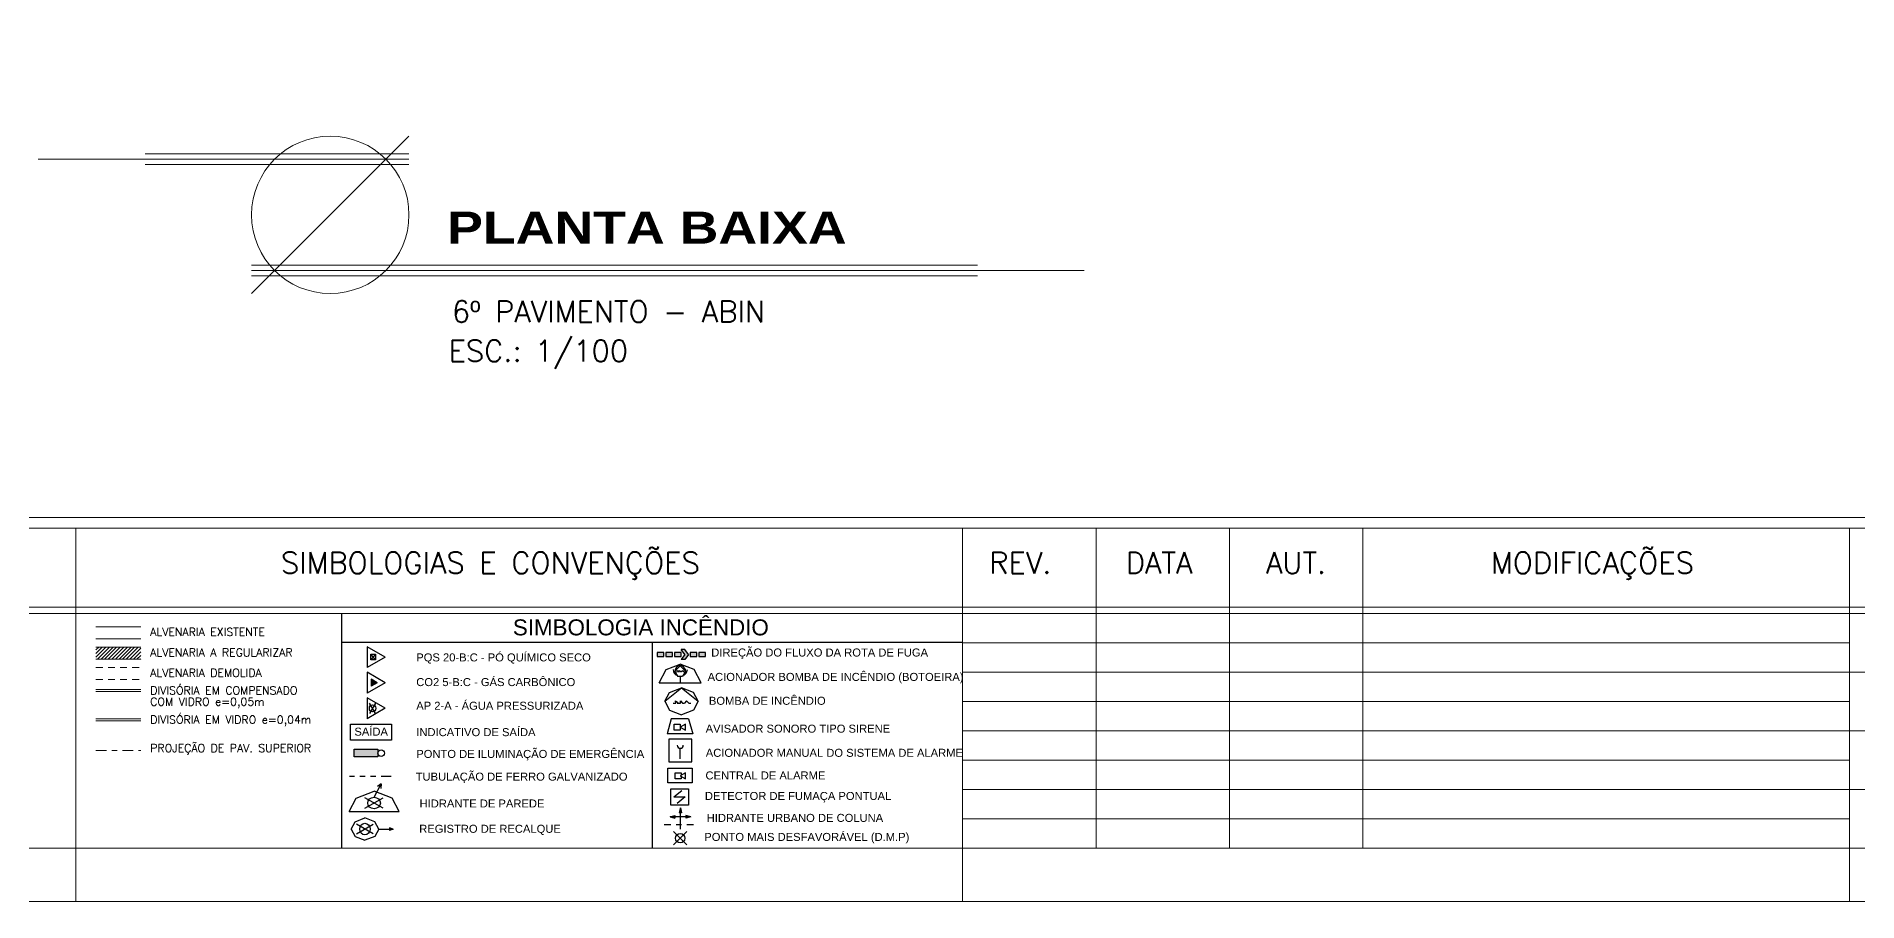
# Model space of a CAD drawing. Header units: millimetres. Extents: x 521 to 1055, y 261 to 520.
# Drawn here: x 563.24 to 597.37, y 261.32 to 277.54 of the extents above; entities that cross this region are included whole.
import ezdxf

# ---------------------------------------------------------------- set-up
doc = ezdxf.new("R2010")
doc.units = ezdxf.units.MM
for name, pattern in [('BORDER', [44.45, 12.7, -6.35, 12.7, -6.35, 0, -6.35]), ('CONTINU', [0]), ('DASHDOT', [1, 0.5, -0.25, 0, -0.25]), ('DIVIDE2', [15.875, 6.35, -3.175, 0, -3.175, 0, -3.175]), ('HIDDEN', [9.525, 6.35, -3.175])]:
    doc.linetypes.add(name, pattern=pattern)
doc.layers.add('0.1', color=8, linetype='Continuous', lineweight=13)
doc.layers.add('ppci', color=8, linetype='Continuous')
doc.styles.add('80X50', font='romans.shx')
doc.styles.add('ARCHISTUDIOPADRÃO', font='arial.ttf', dxfattribs={"height": 0.02})
doc.styles.add('ROMANS', font='romans')
doc.styles.add('SANSSERIFBOLD', font='sasb____.pfb', dxfattribs={"width": 1.2, "height": 0.6})
doc.styles.get("Standard").update_dxf_attribs({"font": 'romans.shx'})
doc.styles.add('STYLE1', font='sanss___.ttf')

# ---------------------------------------------------------------- blocks, each defined once
blk = doc.blocks.new('TITU-2')
at = {"color": 1}
for p, q in [((0.01475, 0.01475), (-0.01475, -0.01475)), ((-0.03471, 0.01043), (-0.05471, 0.01043)), ((0.01475, 0.01143), (-0.03471, 0.01143)), ((0.01475, 0.00943), (-0.03471, 0.00943)), ((-0.01475, -0.00943), (0.1213, -0.00943)), ((-0.01475, -0.01143), (0.1213, -0.01143)), ((0.1413, -0.01043), (0.1213, -0.01043))]:
    blk.add_line(p, q, dxfattribs=at)
at = {"color": 7}
for p, q in [((0.01475, 0.01043), (-0.03471, 0.01043)), ((-0.01475, -0.01043), (0.1213, -0.01043))]:
    blk.add_line(p, q, dxfattribs=at)
at = {"color": 1}
blk.add_circle((0, 0), 0.01475, dxfattribs=at)
at = {"color": 4}
blk.add_text('ESC.:', height=0.004, dxfattribs=at).set_placement((0.02216, -0.02752))
at = {"color": 8, "style": 'SANSSERIFBOLD', "width": 1.2}
blk.add_attdef('FACHADA', (0.0219, -0.0054), '', height=0.006, dxfattribs=at)
at = {"color": 4}
for tag, p in [('FACHADA', (0.0228, -0.02014)), ('0/0', (0.03834, -0.02752))]:
    blk.add_attdef(tag, p, '', height=0.004, dxfattribs=at)

msp = doc.modelspace()

# ---------------------------------------------------------------- hatches: boundary and pattern name
at = {"layer": '0.1'}
h = msp.add_hatch(dxfattribs=at)
h.set_pattern_fill('ANSI31', color=8, scale=0.015, style=0)
h.set_pattern_definition([(45, (140.994853, -64.24278), (-0.0336759605, 0.0336759605), [])])
h.paths.add_polyline_path([(565.1968, 266.09026), (564.35616, 266.09026), (564.35616, 265.86526), (565.1968, 265.86526)])
at = {"layer": 'ppci', "linetype": 'Continuous'}
h = msp.add_hatch(color=10, dxfattribs=at)
h.paths.add_polyline_path([(575.00031, 265.91254), (575.00031, 265.99185), (574.87686, 265.99185), (574.87686, 265.91254)])
h.paths.add_polyline_path([(575.03878, 265.99185), (575.03878, 265.91254), (575.16224, 265.91254), (575.16224, 265.99185)])
h.paths.add_polyline_path([(575.20071, 265.91254), (575.32416, 265.91254), (575.32416, 265.99185), (575.20071, 265.99185)])
h.paths.add_polyline_path([(575.39105, 266.04341), (575.32597, 266.04341), (575.3948, 265.95219), (575.32597, 265.86098), (575.39105, 265.86098), (575.45987, 265.95219)])
h.paths.add_polyline_path([(575.49501, 265.99185), (575.49501, 265.91254), (575.61847, 265.91254), (575.61847, 265.99185)])
h.paths.add_polyline_path([(575.78039, 265.99185), (575.65694, 265.99185), (575.65694, 265.91254), (575.78039, 265.91254)])
at = {"layer": 'ppci'}
for points in [[(569.63014, 265.42371), (569.51739, 265.4888), (569.51739, 265.35861)], [(569.64213, 264.03368), (569.64213, 264.17617), (569.1936, 264.17617), (569.1936, 264.03368)]]:
    msp.add_hatch(color=10, dxfattribs=at).paths.add_polyline_path(points)
h = msp.add_hatch(color=10, dxfattribs=at)
h.paths.add_polyline_path([(575.20566, 262.90959), (575.20566, 262.9323), (575.11549, 262.90959)])
h.paths.add_polyline_path([(575.11549, 262.90959), (575.20566, 262.88689), (575.20566, 262.90959)])
h = msp.add_hatch(color=10, dxfattribs=at)
h.paths.add_polyline_path([(575.30914, 262.9865), (575.33185, 262.9865), (575.30914, 263.07667)])
h.paths.add_polyline_path([(575.30914, 263.07667), (575.28644, 262.9865), (575.30914, 262.9865)])
h = msp.add_hatch(color=10, dxfattribs=at)
h.paths.add_polyline_path([(575.41263, 262.90959), (575.41263, 262.9323), (575.5028, 262.90959)])
h.paths.add_polyline_path([(575.5028, 262.90959), (575.41263, 262.88689), (575.41263, 262.90959)])
at = {"layer": 'ppci', "linetype": 'Continuous'}
h = msp.add_hatch(color=10, dxfattribs=at)
h.paths.add_polyline_path([(569.92918, 262.68017), (569.85819, 262.70611), (569.85819, 262.68017)])
h.paths.add_polyline_path([(569.92918, 262.68017), (569.85819, 262.68017), (569.85819, 262.65424)])

# ---------------------------------------------------------------- linework, layer by layer
at = {"layer": '0.1', "color": 8}
for p, q in [((563.97941, 268.32093), (563.97941, 261.32093)), ((580.59941, 268.32093), (580.59941, 261.32093)), ((583.09941, 268.32093), (583.09941, 262.32093)), ((585.59941, 268.32093), (585.59941, 262.32093)), ((588.09941, 268.32093), (588.09941, 262.32093)), ((597.21941, 268.32093), (597.21941, 261.32093)), ((547.35941, 266.84093), (597.21941, 266.84093)), ((547.35941, 266.72093), (597.21941, 266.72093)), ((597.21941, 266.84093), (630.35941, 266.84093)), ((597.21941, 266.72093), (630.35941, 266.72093)), ((580.59941, 266.17093), (597.21941, 266.17093)), ((580.59941, 265.62093), (630.35941, 265.62093)), ((580.59941, 265.07093), (597.21941, 265.07093)), ((580.59941, 264.52093), (630.35941, 264.52093)), ((580.59941, 263.97093), (597.21941, 263.97093)), ((580.59941, 263.42093), (630.35941, 263.42093)), ((580.59941, 262.87093), (597.21941, 262.87093))]:
    msp.add_line(p, q, dxfattribs=at)
at = {"layer": '0.1', "color": 8, "linetype": 'CONTINU', "lineweight": -2}
for p, q in [((568.96279, 262.32093), (568.96279, 266.72093)), ((580.59941, 266.17879), (568.96279, 266.17879)), ((574.7811, 266.17879), (574.7811, 262.32093))]:
    msp.add_line(p, q, dxfattribs=at)
at = {"layer": '0.1', "color": 7}
for p, q in [((564.35616, 266.47294), (565.1968, 266.47294)), ((564.35616, 266.24794), (565.1968, 266.24794)), ((564.35616, 266.09026), (565.1968, 266.09026)), ((564.35616, 265.86526), (565.1968, 265.86526))]:
    msp.add_line(p, q, dxfattribs=at)
at = {"layer": '0.1', "color": 8, "linetype": 'HIDDEN', "ltscale": 0.02}
for p, q in [((564.35616, 265.70757), (565.1968, 265.70757)), ((564.35616, 265.48257), (565.1968, 265.48257))]:
    msp.add_line(p, q, dxfattribs=at)
at = {"layer": '0.1', "color": 8, "linetype": 'Continuous', "ltscale": 0.02}
for p, q in [((564.35616, 265.2949), (565.1968, 265.2949)), ((564.35616, 265.2574), (565.1968, 265.2574)), ((564.35616, 264.747), (565.1968, 264.747)), ((564.35616, 264.7095), (565.1968, 264.7095))]:
    msp.add_line(p, q, dxfattribs=at)
at = {"layer": '0.1', "color": 8, "linetype": 'DASHDOT', "ltscale": 0.4}
msp.add_line((564.35616, 264.15615), (565.1968, 264.15615), dxfattribs=at)
at = {"layer": '0.1', "color": 8}
for points in [[(646.97941, 345.32093), (520.77502, 345.32093), (520.77502, 261.32093), (646.97941, 261.32093)], [(523.27502, 262.32093), (523.27502, 344.32093), (645.97941, 344.32093), (645.97941, 262.32093)]]:
    msp.add_lwpolyline(points, close=True, dxfattribs=at)
msp.add_lwpolyline([(630.15941, 343.12093, 0.41421356), (629.15941, 344.12093), (524.47502, 344.12093, 0.41421356), (523.47502, 343.12093), (523.47502, 269.52093, 0.41421356), (524.47502, 268.52093), (629.15941, 268.52093, 0.41421356), (630.15941, 269.52093)], format="xyb", close=True, dxfattribs=at)
msp.add_lwpolyline([(523.27502, 268.32093), (645.97941, 268.32093)], dxfattribs=at)
at = {"layer": 'ppci', "color": 10, "linetype": 'Continuous'}
for p, q in [((569.44239, 266.09824), (569.44239, 265.70824)), ((569.78014, 265.90324), (569.44239, 266.09824)), ((569.78014, 265.90324), (569.44239, 265.70824)), ((575.3948, 265.95219), (575.32597, 266.04341)), ((575.39105, 266.04341), (575.32597, 266.04341)), ((575.3948, 265.95219), (575.32597, 265.86098)), ((575.45987, 265.95219), (575.39105, 266.04341)), ((575.45987, 265.95219), (575.39105, 265.86098)), ((569.44239, 265.61871), (569.44239, 265.22871)), ((569.78014, 265.42371), (569.44239, 265.61871)), ((574.91262, 265.42056), (575.04332, 265.67152)), ((575.04332, 265.67152), (575.30589, 265.77369)), ((575.56847, 265.67152), (575.30589, 265.77369)), ((575.39105, 265.86098), (575.32597, 265.86098)), ((575.69917, 265.42056), (575.56847, 265.67152)), ((569.78014, 265.42371), (569.44239, 265.22871)), ((569.51739, 265.4888), (569.51739, 265.35861)), ((569.63014, 265.42371), (569.51739, 265.4888)), ((569.63014, 265.42371), (569.51739, 265.35861)), ((574.91262, 265.42056), (575.69917, 265.42056)), ((575.01862, 265.07494), (575.10557, 265.2419)), ((575.10557, 265.2419), (575.33015, 265.32929)), ((575.55474, 265.2419), (575.33015, 265.32929)), ((575.64168, 265.07494), (575.55474, 265.2419)), ((569.44239, 265.13917), (569.44239, 264.74917)), ((569.78014, 264.94417), (569.44239, 265.13917)), ((569.78014, 264.94417), (569.44239, 264.74917)), ((575.01862, 265.07494), (575.10557, 264.90798)), ((575.10557, 264.90798), (575.33015, 264.82059)), ((575.55474, 264.90798), (575.33015, 264.82059)), ((575.64168, 265.07494), (575.55474, 264.90798)), ((575.13993, 264.74781), (575.05965, 264.46393)), ((575.46105, 264.74781), (575.13993, 264.74781)), ((575.46105, 264.74781), (575.54133, 264.46393)), ((575.54133, 264.46393), (575.05965, 264.46393)), ((575.30815, 263.99451), (575.30815, 264.19489)), ((569.56888, 263.27656), (569.70182, 263.52622)), ((569.70182, 263.52622), (569.63266, 263.47609)), ((569.70182, 263.52622), (569.69883, 263.44085)), ((569.10061, 263.00738), (569.23131, 263.25834)), ((569.23131, 263.25834), (569.56888, 263.3897)), ((569.39842, 263.07029), (569.73947, 263.2672)), ((569.73898, 263.07051), (569.39851, 263.26707)), ((569.90646, 263.25834), (569.56888, 263.3897)), ((570.03715, 263.00738), (569.90646, 263.25834)), ((575.18968, 263.28222), (575.33854, 263.40414)), ((575.18968, 263.28222), (575.40077, 263.28222)), ((575.40077, 263.28222), (575.25192, 263.16029)), ((569.10061, 263.00738), (570.03715, 263.00738)), ((569.14034, 262.68017), (569.21227, 262.81829)), ((569.21227, 262.81829), (569.39806, 262.89059)), ((569.58385, 262.81829), (569.39806, 262.89059)), ((569.65578, 262.68017), (569.58385, 262.81829)), ((569.14034, 262.68017), (569.21227, 262.54205)), ((569.21227, 262.54205), (569.39806, 262.46976)), ((569.24287, 262.5906), (569.55323, 262.76979)), ((569.55278, 262.5908), (569.24296, 262.76968)), ((569.58385, 262.54205), (569.39806, 262.46976)), ((569.65578, 262.68017), (569.58385, 262.54205)), ((569.65578, 262.68017), (569.92918, 262.68017)), ((569.92918, 262.68017), (569.85819, 262.70611)), ((569.85819, 262.70611), (569.85819, 262.65424)), ((569.92918, 262.68017), (569.85819, 262.65424))]:
    msp.add_line(p, q, dxfattribs=at)
at = {"layer": 'ppci', "color": 10}
for p, q in [((569.5938, 265.95662), (569.50932, 265.84987)), ((569.5938, 265.84987), (569.50932, 265.95662)), ((575.30589, 265.74314), (575.20586, 265.64311)), ((575.20586, 265.64311), (575.26422, 265.54307)), ((575.23413, 265.63577), (575.25707, 265.63577)), ((575.25707, 265.63577), (575.25227, 265.65494)), ((575.25227, 265.65494), (575.27012, 265.64434)), ((575.34757, 265.54307), (575.26422, 265.54307)), ((575.27012, 265.64434), (575.26699, 265.63577)), ((575.26699, 265.63577), (575.295, 265.63577)), ((575.295, 265.63577), (575.295, 265.65494)), ((575.295, 265.65494), (575.31223, 265.63577)), ((575.40593, 265.64311), (575.30589, 265.74314)), ((575.30589, 265.54307), (575.30589, 265.42056)), ((575.31223, 265.63577), (575.32993, 265.63577)), ((575.34717, 265.65494), (575.32993, 265.63577)), ((575.34717, 265.65494), (575.3644, 265.63577)), ((575.40593, 265.64311), (575.34757, 265.54307)), ((575.3644, 265.63577), (575.38189, 265.63577)), ((575.01862, 265.07494), (575.33015, 265.32929)), ((575.33015, 265.32929), (575.64168, 265.07494)), ((569.59601, 264.84946), (569.48661, 265.03893)), ((569.59589, 265.03866), (569.48668, 264.84951)), ((575.17576, 265.04317), (575.22674, 265.04317)), ((575.21608, 265.08576), (575.25575, 265.06219)), ((575.22674, 265.04317), (575.21608, 265.08576)), ((575.25575, 265.06219), (575.24878, 265.04317)), ((575.24878, 265.04317), (575.31104, 265.04317)), ((575.31104, 265.04317), (575.31104, 265.08576)), ((575.31104, 265.08576), (575.34933, 265.04317)), ((575.34933, 265.04317), (575.38867, 265.04317)), ((575.42696, 265.08576), (575.38867, 265.04317)), ((575.42696, 265.08576), (575.46525, 265.04317)), ((575.46525, 265.04317), (575.50412, 265.04317)), ((575.40753, 264.64505), (575.30625, 264.58869)), ((575.30625, 264.58869), (575.40753, 264.53234)), ((575.40753, 264.53234), (575.40753, 264.64505)), ((575.40733, 263.73249), (575.30605, 263.67613)), ((575.30605, 263.67613), (575.40733, 263.61978)), ((575.40733, 263.61978), (575.40733, 263.73249)), ((575.11549, 262.90959), (575.20566, 262.9323)), ((575.5028, 262.90959), (575.11549, 262.90959)), ((575.11549, 262.90959), (575.20566, 262.88689)), ((575.20566, 262.9323), (575.20566, 262.88689)), ((575.30914, 263.07667), (575.28644, 262.9865)), ((575.33185, 262.9865), (575.28644, 262.9865)), ((575.30914, 262.6785), (575.30914, 263.07667)), ((575.30914, 263.07667), (575.33185, 262.9865)), ((575.5028, 262.90959), (575.41263, 262.9323)), ((575.41263, 262.9323), (575.41263, 262.88689)), ((575.5028, 262.90959), (575.41263, 262.88689)), ((575.4299, 262.38471), (575.18183, 262.63279)), ((575.18183, 262.38471), (575.4299, 262.63279))]:
    msp.add_line(p, q, dxfattribs=at)
at = {"layer": 'ppci', "color": 12, "linetype": 'DIVIDE2', "ltscale": 0.03}
msp.add_line((569.89, 263.66715), (569.10906, 263.66715), dxfattribs=at)
at = {"layer": 'ppci', "color": 10, "linetype": 'DASHDOT', "ltscale": 0.25}
msp.add_line((575.00374, 262.76309), (575.61454, 262.76309), dxfattribs=at)
at = {"layer": 'ppci', "color": 10}
for points in [[(569.50932, 265.95662), (569.5938, 265.95662), (569.5938, 265.84987), (569.50932, 265.84987)], [(575.19345, 264.64505), (575.30625, 264.64505), (575.30625, 264.53234), (575.19345, 264.53234)], [(569.1936, 264.03368), (569.1936, 264.17617), (569.64213, 264.17617), (569.64213, 264.03368)]]:
    msp.add_lwpolyline(points, close=True, dxfattribs=at)
at = {"layer": 'ppci', "color": 10, "linetype": 'Continuous'}
for points in [[(575.00031, 265.99185), (574.87686, 265.99185), (574.87686, 265.91254), (575.00031, 265.91254)], [(575.16224, 265.99185), (575.03878, 265.99185), (575.03878, 265.91254), (575.16224, 265.91254)], [(575.32416, 265.99185), (575.20071, 265.99185), (575.20071, 265.91254), (575.32416, 265.91254)], [(575.61847, 265.99185), (575.49501, 265.99185), (575.49501, 265.91254), (575.61847, 265.91254)], [(575.78039, 265.99185), (575.65694, 265.99185), (575.65694, 265.91254), (575.78039, 265.91254)], [(569.12762, 264.6468), (569.89644, 264.6468), (569.89644, 264.34888), (569.12762, 264.34888)], [(575.09468, 263.93859), (575.52162, 263.93859), (575.52162, 264.36552), (575.09468, 264.36552)], [(575.07303, 263.82483), (575.5278, 263.82483), (575.5278, 263.5485), (575.07303, 263.5485)], [(575.13031, 263.43406), (575.46014, 263.43406), (575.46014, 263.13038), (575.13031, 263.13038)]]:
    msp.add_lwpolyline(points, close=True, dxfattribs=at)
at = {"layer": 'ppci', "color": 10}
msp.add_lwpolyline([(575.32418, 263.66604), (575.32418, 263.61978), (575.21139, 263.61978), (575.21139, 263.73249), (575.32418, 263.73249), (575.32418, 263.68623)], dxfattribs=at)
for centre, radius in [((569.7033, 264.10492), 0.06117), ((575.30587, 262.50875), 0.08771)]:
    msp.add_circle(centre, radius, dxfattribs=at)
for centre, radius, start, end in [((575.29535, 265.67345), 0.12364, 180.814811, 251.768157), ((575.30589, 265.64311), 0.10003, 299.48079, 240.51921), ((575.31644, 265.67345), 0.12364, 288.231843, 359.185189)]:
    msp.add_arc(centre, radius, start, end, dxfattribs=at)
at = {"layer": 'ppci', "color": 10, "linetype": 'Continuous'}
msp.add_arc((575.30815, 264.25057), 0.05569, 180, 0, dxfattribs=at)
at = {"layer": 'ppci', "color": 10}
msp.add_ellipse((569.54133, 264.94416), major_axis=(0, -0.06606), ratio=0.90709532, dxfattribs=at)
at = {"layer": 'ppci', "color": 10, "linetype": 'Continuous'}
for centre, major_axis in [((569.56888, 263.16871), (-0.1189, 0)), ((569.39808, 262.68014), (0, -0.1082))]:
    msp.add_ellipse(centre, major_axis=major_axis, ratio=0.90709532, dxfattribs=at)

# ---------------------------------------------------------------- block references
at = {"layer": '0.1', "color": 8}
ref = msp.add_blockref('TITU-2', (568.74804, 274.19435), dxfattribs=dict(at, xscale=100, yscale=100, zscale=100))
ref.add_attrib('FACHADA', 'PLANTA BAIXA', (570.93804, 273.65435), dxfattribs={"layer": '0', "color": 8, "height": 0.6, "style": 'SANSSERIFBOLD', "width": 1.2})
ref.add_attrib('0/0', '1/100', (572.58233, 271.44225), dxfattribs={"layer": '0', "color": 4, "height": 0.4})
ref.add_attrib('FACHADA', '6º PAVIMENTO - ABIN', (571.02755, 272.18061), dxfattribs={"layer": '0', "color": 4, "height": 0.4})

# ---------------------------------------------------------------- texts
for s, height, style, p in [('SIMBOLOGIAS E CONVENÇÕES', 0.4, 'ROMANS', (567.82142, 267.47255)), ('MODIFICAÇÕES', 0.4, 'ROMANS', (590.4981, 267.47255)), ('REV.', 0.4, 'ROMANS', (581.09759, 267.47255)), ('DATA', 0.4, 'ROMANS', (583.65508, 267.47255)), ('AUT.', 0.4, 'ROMANS', (586.2817, 267.47255)), ('ALVENARIA EXISTENTE', 0.15, '80X50', (565.37464, 266.2997)), ('ALVENARIA A REGULARIZAR', 0.15, '80X50', (565.37464, 265.91701)), ('ALVENARIA DEMOLIDA', 0.15, '80X50', (565.37464, 265.53433)), ('DIVISÓRIA EM COMPENSADO', 0.15, '80X50', (565.37464, 265.20451)), ('COM VIDRO e=0,05m', 0.15, '80X50', (565.37464, 264.99283)), ('DIVISÓRIA EM VIDRO e=0,04m', 0.15, '80X50', (565.37464, 264.65661)), ('PROJEÇÃO DE PAV. SUPERIOR', 0.15, '80X50', (565.37464, 264.12301))]:
    msp.add_text(s, height=height, dxfattribs=dict(at, style=style)).set_placement(p)
at = {"layer": 'ppci', "color": 10, "style": 'STYLE1'}
for s, height, p in [('SIMBOLOGIA INCÊNDIO', 0.3, (572.1702, 266.31127)), ('PQS 20-B:C - PÓ QUÍMICO SECO', 0.15, (570.36004, 265.82322)), ('DIREÇÃO DO FLUXO DA ROTA DE FUGA', 0.15, (575.88808, 265.91486)), ('CO2 5-B:C - GÁS CARBÔNICO', 0.15, (570.36004, 265.36056)), ('AP 2-A - ÁGUA PRESSURIZADA', 0.15, (570.36004, 264.91707)), ('INDICATIVO DE SAÍDA', 0.15, (570.36004, 264.422)), ('PONTO DE ILUMINAÇÃO DE EMERGÊNCIA', 0.15, (570.36004, 264.01376)), ('TUBULAÇÃO DE FERRO GALVANIZADO', 0.15, (570.34882, 263.58825)), ('HIDRANTE DE PAREDE', 0.15, (570.42175, 263.08483)), ('REGISTRO DE RECALQUE', 0.15, (570.41525, 262.61082))]:
    msp.add_text(s, height=height, dxfattribs=at).set_placement(p)
at = {"layer": 'ppci', "color": 10, "linetype": 'BORDER', "style": 'ARCHISTUDIOPADRÃO'}
for s, height, p in [('ACIONADOR BOMBA DE INCÊNDIO (BOTOEIRA)', 0.15, (575.81997, 265.45773)), ('BOMBA DE INCÊNDIO', 0.15, (575.84435, 265.01001)), ('SAÍDA', 0.15, (569.20022, 264.43138)), ('AVISADOR SONORO TIPO SIRENE', 0.15, (575.78334, 264.48741)), ('ACIONADOR MANUAL DO SISTEMA DE ALARME', 0.15, (575.7854, 264.03491)), ('CENTRAL DE ALARME', 0.15, (575.77996, 263.61066)), ('DETECTOR DE FUMAÇA PONTUAL', 0.15, (575.76878, 263.226)), ('HIDRANTE URBANO DE COLUNA', 0.1500375, (575.80301, 262.81486)), ('PONTO MAIS DESFAVORÁVEL (D.M.P)', 0.1500375, (575.75786, 262.45798))]:
    msp.add_text(s, height=height, dxfattribs=at).set_placement(p)

doc.saveas('drawing.dxf')
